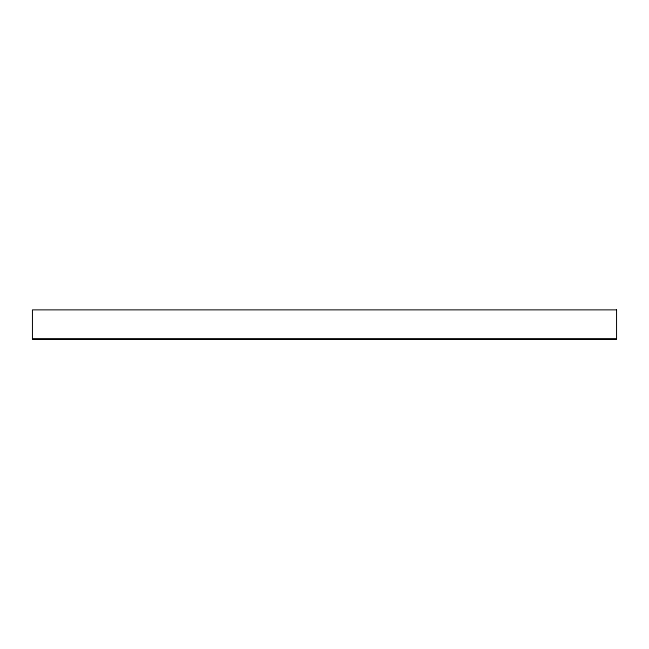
<?xml version="1.0" encoding="UTF-8"?>
<svg xmlns="http://www.w3.org/2000/svg" width="649" height="649" viewBox="0 0 649 649"><rect width="100%" height="100%" fill="white"/><g stroke="black" fill="none" stroke-linecap="round" stroke-linejoin="round"><path stroke-width="0.97" d="M32.45 339.135L616.55 339.135M616.55 309.865L32.45 309.865L32.45 338.973L616.55 338.973L616.55 309.865"/></g></svg>
